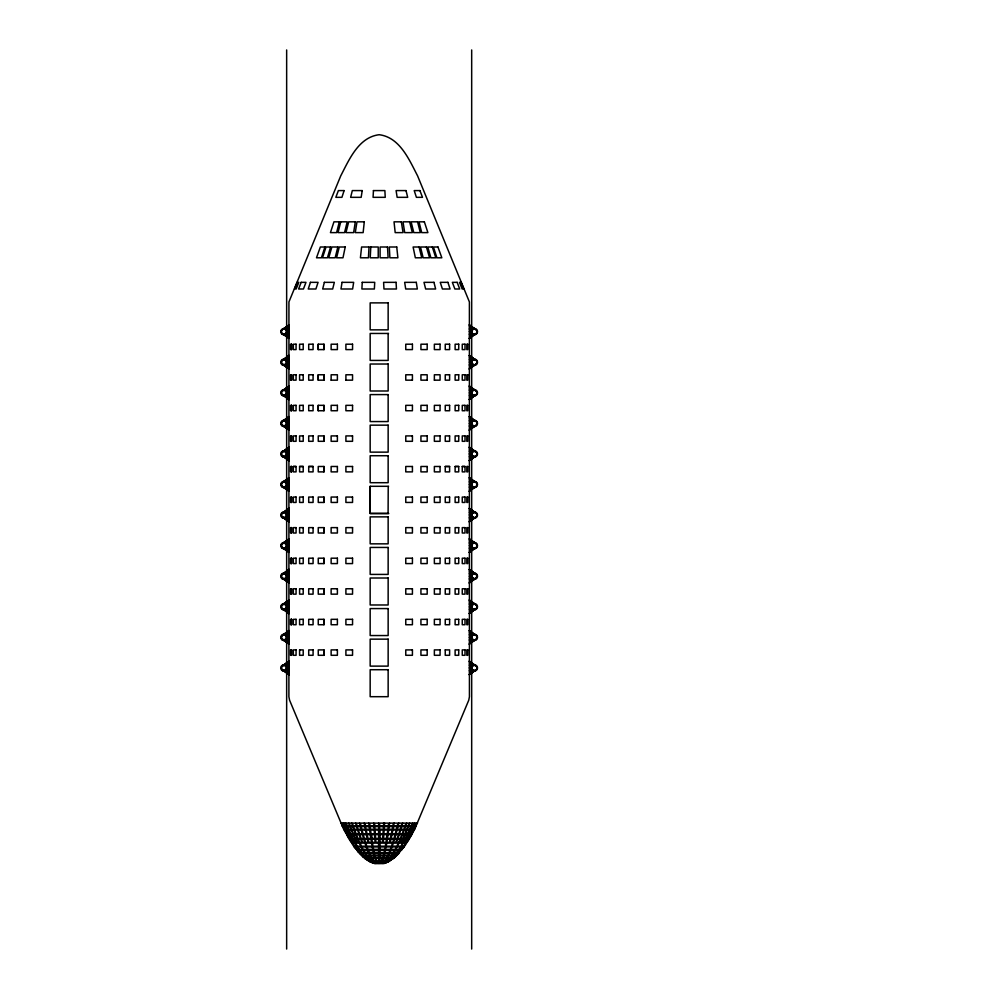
<?xml version="1.0" encoding="UTF-8"?>
<svg xmlns="http://www.w3.org/2000/svg" width="999" height="999" viewBox="0 0 999 999"><rect width="100%" height="100%" fill="white"/><g stroke="black" fill="none" stroke-linecap="round" stroke-linejoin="round"><path stroke-width="1.5" d="M286.825 669.13L286.825 669.442A1.386 1.386 0 0 0 286.85 671.815A1.386 1.386 0 0 0 288.923 670.616A1.386 1.386 0 0 0 286.85 669.417L286.825 666.408A1.386 1.386 0 0 1 286.85 664.023A1.386 1.386 0 0 1 288.923 665.222A1.386 1.386 0 0 1 286.85 666.42L286.913 666.445M286.85 638.848L286.913 638.823A1.386 1.386 0 0 0 286.85 641.246A1.386 1.386 0 0 0 288.923 640.047A1.386 1.386 0 0 0 286.85 638.848L286.913 635.876A1.386 1.386 0 0 0 288.923 634.652A1.386 1.386 0 0 0 286.85 633.453A1.386 1.386 0 0 0 286.85 635.851M286.825 607.991L286.825 608.304A1.386 1.386 0 0 0 286.85 610.676A1.386 1.386 0 0 0 288.923 609.477A1.386 1.386 0 0 0 286.85 608.279L286.825 605.269A1.386 1.386 0 0 1 286.85 602.884A1.386 1.386 0 0 1 288.923 604.083A1.386 1.386 0 0 1 286.85 605.282L286.85 605.282M286.825 577.422L286.825 577.734A1.386 1.386 0 0 0 286.85 580.107A1.386 1.386 0 0 0 288.923 578.908A1.386 1.386 0 0 0 286.85 577.709L286.825 574.7A1.386 1.386 0 0 1 286.85 572.315A1.386 1.386 0 0 1 288.923 573.513A1.386 1.386 0 0 1 286.85 574.712L286.85 574.712M286.85 547.14L286.913 547.115A1.386 1.386 0 0 0 286.85 549.537A1.386 1.386 0 0 0 288.923 548.339A1.386 1.386 0 0 0 286.85 547.14L286.825 544.13A1.386 1.386 0 0 1 286.85 541.745A1.386 1.386 0 0 1 288.923 542.944A1.386 1.386 0 0 1 286.85 544.143L286.85 544.143M286.825 516.283L286.825 516.595A1.386 1.386 0 0 0 286.85 518.968A1.386 1.386 0 0 0 288.923 517.769A1.386 1.386 0 0 0 286.85 516.57L286.825 513.561A1.386 1.386 0 0 1 286.85 511.176A1.386 1.386 0 0 1 288.923 512.375A1.386 1.386 0 0 1 286.85 513.573L286.85 513.573M286.85 486.001L286.85 486.001A1.386 1.386 0 0 0 286.85 488.399A1.386 1.386 0 0 0 288.923 487.2A1.386 1.386 0 0 0 286.85 486.001L286.825 482.992A1.386 1.386 0 0 1 286.85 480.606A1.386 1.386 0 0 1 288.923 481.805A1.386 1.386 0 0 1 286.85 483.004L286.913 483.029M286.825 455.144L286.825 455.457A1.386 1.386 0 0 0 286.85 457.829A1.386 1.386 0 0 0 288.923 456.63A1.386 1.386 0 0 0 286.85 455.432L286.825 452.422A1.386 1.386 0 0 1 286.85 450.037A1.386 1.386 0 0 1 288.923 451.236A1.386 1.386 0 0 1 286.85 452.435L286.913 452.46M286.825 424.575L286.825 424.887A1.386 1.386 0 0 0 286.85 427.26A1.386 1.386 0 0 0 288.923 426.061A1.386 1.386 0 0 0 286.85 424.862L286.825 421.853A1.386 1.386 0 0 1 286.85 419.468A1.386 1.386 0 0 1 288.923 420.666A1.386 1.386 0 0 1 286.85 421.865L286.913 421.89M286.85 394.293L286.913 394.268A1.386 1.386 0 0 0 286.85 396.69A1.386 1.386 0 0 0 288.923 395.492A1.386 1.386 0 0 0 286.85 394.293L286.825 391.283A1.386 1.386 0 0 1 286.85 388.898A1.386 1.386 0 0 1 288.923 390.097A1.386 1.386 0 0 1 286.85 391.296L286.913 391.321M286.825 363.436L286.825 363.748A1.386 1.386 0 0 0 286.85 366.121A1.386 1.386 0 0 0 288.923 364.922A1.386 1.386 0 0 0 286.85 363.723L286.825 360.714A1.386 1.386 0 0 1 286.85 358.329A1.386 1.386 0 0 1 288.923 359.528A1.386 1.386 0 0 1 286.85 360.726L286.913 360.751M286.85 333.154L286.913 333.129A1.386 1.386 0 0 0 286.85 335.552A1.386 1.386 0 0 0 288.923 334.353A1.386 1.386 0 0 0 286.85 333.154L286.825 330.145A1.386 1.386 0 0 1 286.85 327.759A1.386 1.386 0 0 1 288.923 328.958A1.386 1.386 0 0 1 286.85 330.157L286.913 330.182M318.256 410.739L318.256 405.344L323.963 405.344L323.963 410.739L318.256 410.739L318.256 405.344M318.256 374.775L318.256 380.169L323.963 380.169L323.963 374.775L318.256 374.775L318.256 380.169M318.256 349.6L318.256 344.205L323.963 344.205L323.963 349.6L318.256 349.6L318.256 344.205M323.963 655.294L323.963 649.899L318.256 649.899L318.256 655.294L323.963 655.294L323.963 649.899M323.963 624.725L323.963 619.33L318.256 619.33L318.256 624.725L323.963 624.725L323.963 619.33M323.963 594.155L323.963 588.761L318.256 588.761L318.256 594.155L323.963 594.155L323.963 588.761M323.963 563.586L323.963 558.191L318.256 558.191L318.256 563.586L323.963 563.586L323.963 558.191M323.963 533.016L323.963 527.622L318.256 527.622L318.256 533.016L323.963 533.016L323.963 527.622M323.963 502.447L323.963 497.052L318.256 497.052L318.256 502.447L323.963 502.447L323.963 497.052M323.963 471.878L323.963 466.483L318.256 466.483L318.256 471.878L323.963 471.878L323.963 466.483M323.963 441.308L323.963 435.914L318.256 435.914L318.256 441.308L323.963 441.308L323.963 435.914M323.963 410.739L323.963 405.344M323.963 380.169L323.963 374.775M323.963 349.6L323.963 344.205M378.683 861.15L378.683 858.153L375.799 858.153L376.898 861.15L378.683 861.15L378.683 858.153M378.683 857.542L378.683 855.718L375.124 855.718L375.612 857.542L378.683 857.542L378.683 855.718M378.683 855.082L378.683 853.258L374.488 853.258L374.962 855.082L378.683 855.082L378.683 853.258M378.683 846.94L378.683 849.387L373.676 849.387L373.176 846.94L378.683 846.94L378.683 852.559L374.325 852.559L373.826 850.099L378.683 850.099L378.683 852.559L374.325 852.559M378.671 846.178L378.671 843.069L372.515 843.069L373.039 846.178L378.671 846.178L378.671 843.069M378.671 842.319L378.671 839.21L375.711 839.21L375.974 842.319L378.671 842.319L378.671 839.21M378.671 838.411L378.671 834.64L375.387 834.64L375.661 838.411L378.671 838.411L378.671 834.64M378.671 833.853L378.671 830.069L375.062 830.069L375.337 833.853L378.671 833.853L378.671 830.069M379.632 861.15L379.632 858.153L382.53 858.153L381.431 861.15L379.632 861.15L379.632 858.153M379.645 857.542L379.645 855.718L383.191 855.718L382.717 857.542L379.645 857.542L379.645 855.718M379.645 855.082L379.645 853.258L383.841 853.258L383.366 855.082L379.645 855.082L379.645 853.258M379.645 852.559L379.645 850.099L384.503 850.099L384.003 852.559L379.645 852.559L379.645 850.099M379.645 849.387L379.645 846.94L385.152 846.94L384.652 849.387L379.645 849.387L379.645 846.94M379.645 846.178L379.645 843.069L385.814 843.069L385.289 846.178L379.645 846.178L379.645 843.069M379.645 842.319L379.645 839.21L382.605 839.21L382.342 842.319L379.645 842.319L379.645 839.21M379.645 838.411L379.645 834.64L382.942 834.64L382.667 838.411L379.645 838.411L379.645 834.64M379.645 833.853L379.645 830.069L383.254 830.069L382.992 833.853L379.645 833.853L379.645 830.069M288.998 331.656L288.911 331.481M288.898 423.364L288.911 423.551M288.911 454.12L288.998 453.846M288.998 484.415L288.998 484.69M288.998 515.172L288.998 514.985M288.898 606.78L288.911 606.967M288.911 637.537L288.998 637.262M288.998 667.832L288.998 668.106M469.418 331.843L469.355 331.306M469.418 362.412L469.393 361.913M469.393 393.107L469.418 392.619M469.418 515.259L469.355 514.722M469.418 545.829L469.393 545.329M469.393 576.523L469.418 576.036M386.576 838.411L387.113 834.64L383.828 834.64L383.566 838.411L386.576 838.411L386.85 834.64M469.355 423.713L469.418 423.189M469.355 454.283L469.355 453.583M469.355 484.852L469.355 484.153M469.343 607.092L469.418 606.605M469.355 637.699L469.418 637.175M469.355 668.269L469.355 667.569M382.342 861.15L383.441 858.153L386.138 858.153L384.016 861.15L382.342 861.15L383.441 858.153M381.431 861.15L382.53 858.153M389.835 852.559L390.809 850.099L394.692 850.099L393.319 852.559L389.835 852.559L393.319 852.559M414.023 829.257L415.384 826.598M415.646 825.786L416.995 823.126M414.485 829.669L468.743 700.224L469.43 696.765L469.393 301.923L417.594 175.874C409.153 159.628 399.737 137.25 379.158 134.715C358.591 137.25 349.163 159.628 340.734 175.874L288.936 301.923L288.898 696.765L289.585 700.224L343.831 829.669M410.464 834.64L408.479 838.411L407.305 838.411L409.203 834.64L411.7 834.64L409.64 838.411L408.728 838.411L410.726 834.64L408.728 838.411M409.128 838.411L411.7 834.64M411.576 833.853L413.736 830.069M394.006 852.559L395.379 850.099L398.364 850.099L396.678 852.559L394.006 852.559L396.678 852.559M403.658 846.178L405.594 843.069M406.069 842.319L408.017 839.21M403.908 846.178L405.856 843.069M406.318 842.319L408.266 839.21M406.68 842.319L408.778 839.21M400.711 850.099L398.838 852.559L397.165 852.559L398.838 850.099L401.61 850.099M401.261 849.387L403.134 846.94L401.011 846.94L399.325 849.387L402.172 849.387M401.511 849.387L404.108 846.94L399.088 852.559L400.974 850.099M394.031 857.542L395.816 855.718M396.441 855.082L398.239 853.258M396.066 855.718L394.68 857.542L396.541 855.718L394.443 855.718L392.844 857.542L394.68 857.542M396.69 855.082L398.489 853.258M375.674 862.412L374.737 861.625L378.696 861.625L378.696 863.373L375.886 862.587L382.654 862.412L383.591 861.625L379.632 861.625L379.632 863.373L382.442 862.587L381.081 862.587M382.654 862.412L383.591 861.625M471.478 330.157L471.478 333.154M471.478 360.726L471.478 363.723M471.478 391.296L471.478 394.293M471.478 421.865L471.478 424.862M471.478 513.573L471.478 516.57M471.478 544.143L471.478 547.14M471.478 574.712L471.478 577.709M471.478 605.282L471.478 608.279M471.478 635.851L471.478 638.848M389.198 861.15L393.319 858.153M389.448 861.15L393.556 858.153M289.023 324.912L282.667 329.433A2.56 2.56 0 0 0 282.667 333.878L289.061 338.399L289.061 324.912L282.667 329.433A2.56 2.56 0 0 1 286.513 331.656A2.56 2.56 0 0 1 282.667 333.878L289.061 338.399M289.023 355.482L282.667 360.002L289.061 355.482L289.061 368.968L282.667 364.448L289.023 368.968M289.023 386.051L282.667 390.572L289.061 386.051L289.061 399.538L282.667 395.017L289.023 399.538M289.023 416.62L282.667 421.141L289.061 416.62L289.061 430.107L282.667 425.586L289.023 430.107M289.023 447.19L282.667 451.71L289.061 447.19L289.061 460.676L282.667 456.156L289.023 460.676M289.023 477.759L282.667 482.28L289.061 477.759L289.061 491.246L282.667 486.725L289.023 491.246M289.023 508.329L282.667 512.849L289.061 508.329L289.061 521.815L282.667 517.295L289.061 521.815M289.023 538.898L282.667 543.419L289.061 538.898L289.061 552.385L282.667 547.864L289.061 552.385M289.023 569.467L282.667 573.988L289.061 569.467L289.061 582.954L282.667 578.433L289.061 582.954M289.023 600.037L282.667 604.557L289.061 600.037L289.061 613.523L282.667 609.003L289.061 613.523M289.023 630.606L282.667 635.127L289.061 630.606L289.061 644.093L282.667 639.572L289.023 644.093M289.023 661.176L282.667 665.696L289.061 661.176L289.061 674.662L282.667 670.142L289.061 674.662M386.95 862.412L388.823 861.625L386.138 862.412L388.561 861.625M471.403 452.46L471.478 455.432M471.403 483.029L471.403 485.976M471.403 666.445L471.403 669.392M369.493 861.625L372.19 862.412L369.767 861.625M371.029 861.625L374.862 862.412L371.029 861.625L372.277 861.625M471.228 331.119L471.141 332.192M388.511 333.454L370.167 333.454L370.167 360.427L388.149 360.427L388.149 333.454M471.141 361.688L471.141 362.762M331.131 380.169L337.387 380.169L337.387 374.775L331.131 374.775L331.131 380.169M345.904 380.169L352.547 380.169L352.547 374.775L345.904 374.775L345.904 380.169M412.425 380.169L405.769 380.169L405.769 374.775L412.425 374.775L412.425 380.169M427.185 380.169L420.929 380.169L420.929 374.775L427.185 374.775L427.185 380.169M434.365 380.169L440.072 380.169L440.072 374.775L434.365 374.775L434.365 380.169M471.228 392.257L471.141 393.331M471.228 422.827L471.141 423.901M471.141 453.396L471.228 454.47M293.319 466.483L296.066 466.483L296.066 471.878L293.319 471.878L293.319 466.483L296.066 466.483M299.588 466.483L303.209 466.483L303.209 471.878L299.588 471.878L299.588 466.483L303.209 466.483M308.703 466.483L313.087 466.483L313.087 471.878L308.703 471.878L308.703 466.483L313.087 466.483M445.242 466.483L449.612 466.483L449.612 471.878L445.242 471.878L445.242 466.483L449.612 466.483M455.119 466.483L458.728 466.483L458.728 471.878L455.119 471.878L455.119 466.483L458.728 466.483M462.262 466.483L465.01 466.483L465.01 471.878L462.262 471.878L462.262 466.483L465.01 466.483M471.141 483.966L471.228 485.039M388.574 486.301L370.167 486.301L370.167 513.274L388.574 513.274M370.229 513.686L388.636 513.686M471.141 514.535L471.228 515.609M471.228 545.104L471.141 546.178M471.141 575.674L471.228 576.748M471.141 606.243L471.228 607.317M471.228 636.813L471.141 637.886M296.066 649.899L293.319 649.899L293.319 655.294L296.066 655.294L296.066 649.899M299.588 649.899L303.209 649.899L303.209 655.294L299.588 655.294L299.588 649.899M313.087 649.899L308.703 649.899L308.703 655.294L313.087 655.294L313.087 649.899M445.242 649.899L449.612 649.899L449.612 655.294L445.242 655.294L445.242 649.899M458.728 649.899L455.119 649.899L455.119 655.294L458.728 655.294L458.728 649.899M465.01 649.899L462.262 649.899L462.262 655.294L465.01 655.294L465.01 649.899M471.228 667.382L471.228 668.456M340.796 823.126L341.97 823.126L343.194 825.786L342.058 825.786M417.532 823.126L416.346 823.126L415.134 825.786L416.271 825.786M342.445 826.598L343.569 826.598L344.78 829.257L343.706 829.257M415.884 826.598L414.76 826.598L413.549 829.257L414.622 829.257M350.736 834.64L349.463 834.64L351.361 838.411L352.522 838.411L350.736 834.64L349.463 834.64L351.361 838.411M347.165 834.64L349.6 838.411L348.688 838.411L346.616 834.64L349.126 834.64L351.011 838.411L349.85 838.411L347.852 834.64M371.74 838.411L374.762 838.411L374.5 834.64L371.216 834.64L371.74 838.411L371.478 834.64M357.068 849.387L355.194 846.94L357.317 846.94L359.003 849.387L356.156 849.387L354.22 846.94L356.818 849.387M355.194 846.94L357.317 846.94M403.384 846.94L404.108 846.94M354.22 846.94L354.945 846.94M357.605 850.099L359.478 852.559L361.163 852.559L359.478 850.099L356.718 850.099L358.653 852.559L357.355 850.099M361.65 852.559L364.323 852.559L362.949 850.099L359.965 850.099L361.65 852.559L364.323 852.559M365.01 852.559L368.494 852.559L367.52 850.099L363.636 850.099L365.01 852.559L368.494 852.559M369.33 852.559L373.389 852.559L372.889 850.099L368.356 850.099L369.33 852.559L373.389 852.559M397.165 852.559L398.838 852.559M359.478 852.559L361.163 852.559M362.512 855.718L365.484 857.542L363.873 855.718L361.788 855.718L363.648 857.542L362.262 855.718M369.131 861.15L365.01 858.153L366.121 858.153L369.817 861.15L364.385 858.153L368.881 861.15M369.043 858.153L371.366 858.153L373.489 861.15L372.065 861.15L369.043 858.153L372.065 861.15M374.563 863.636L384.091 863.573M377.235 862.587L378.696 862.587M360.09 853.258L361.888 855.082M359.84 853.258L361.638 855.082M349.55 839.21L351.648 842.319M350.312 839.21L352.247 842.319M352.722 843.069L354.67 846.178M350.062 839.21L351.998 842.319M352.472 843.069L354.42 846.178M344.593 830.069L346.74 833.853M347.053 834.64L349.2 838.411M347.602 834.64L349.6 838.411M341.321 823.126L342.682 825.786M342.944 826.598L344.305 829.257M388.224 486.413L388.099 513.274M471.678 49.95L471.678 949.05M370.229 486.301L370.229 513.274M291.483 344.205L291.483 349.6M291.483 374.775L291.483 380.169M291.483 405.344L291.483 410.739M291.483 435.914L291.483 441.308M291.483 466.483L291.483 471.878M291.483 497.052L291.483 502.447M291.483 527.622L291.483 533.016M291.483 558.191L291.483 563.586M291.483 588.761L291.483 594.155M291.483 619.33L291.483 624.725M291.483 649.899L291.483 655.294M286.651 49.95L286.651 949.05M378.671 826.598L378.671 829.257L375.012 829.257L374.85 826.598L378.671 826.598M378.671 823.126L378.671 825.786L374.8 825.786L374.637 823.126L378.671 823.126M362.237 282.342L361.888 288.998L374.363 288.998L374.725 282.342L362.237 282.342M369.018 247.003L368.431 257.792L360.427 257.792L361.588 247.003L369.018 247.003M373.439 190.584L373.077 197.327L385.239 197.327L384.877 190.584L373.439 190.584M370.804 247.003L370.217 257.792L378.221 257.792L378.221 247.003L370.804 247.003M383.479 826.598L383.316 829.257L379.645 829.257L379.645 826.598L383.479 826.598M383.691 823.126L383.529 825.786L379.645 825.786L379.645 823.126L383.691 823.126M384.365 826.598L384.203 829.257L387.874 829.257L388.199 826.598L384.365 826.598M384.578 823.126L384.415 825.786L388.299 825.786L388.623 823.126L384.578 823.126M384.153 830.069L383.878 833.853L387.225 833.853L387.762 830.069L384.153 830.069M383.504 839.21L383.241 842.319L385.939 842.319L386.463 839.21L383.504 839.21M364.285 221.828L363.137 232.617L355.282 232.617L356.98 221.828L364.285 221.828M389.135 826.598L388.811 829.257L392.22 829.257L392.707 826.598L389.135 826.598M389.56 823.126L389.235 825.786L392.857 825.786L393.331 823.126L389.56 823.126M286.676 328.733C287.774 332.155 289.348 326.298 286.676 328.733M286.676 334.128C287.774 337.55 289.348 331.693 286.676 334.128M286.676 359.303C287.774 362.724 289.348 356.868 286.676 359.303M286.676 364.697C287.774 368.119 289.348 362.262 286.676 364.697M286.676 389.872C287.774 393.294 289.348 387.437 286.676 389.872M286.676 395.267C287.774 398.688 289.348 392.832 286.676 395.267M286.676 420.442C287.774 423.863 289.348 418.007 286.676 420.442M286.676 425.836C287.774 429.258 289.348 423.401 286.676 425.836M286.676 451.011C287.774 454.433 289.348 448.576 286.676 451.011M286.676 456.406C287.774 459.827 289.348 453.971 286.676 456.406M286.676 481.58C287.774 485.002 289.348 479.145 286.676 481.58M286.676 486.975C287.774 490.397 289.348 484.54 286.676 486.975M286.676 512.15C287.774 515.571 289.348 509.715 286.676 512.15M286.676 517.544C287.774 520.966 289.348 515.109 286.676 517.544M286.676 542.719C287.774 546.141 289.348 540.284 286.676 542.719M286.676 548.114C287.774 551.535 289.348 545.679 286.676 548.114M286.676 573.289C287.774 576.71 289.348 570.854 286.676 573.289M286.676 578.683C287.774 582.105 289.348 576.248 286.676 578.683M286.676 603.858C287.774 607.28 289.348 601.423 286.676 603.858M286.676 609.253C287.774 612.674 289.348 606.818 286.676 609.253M286.676 634.427C287.774 637.849 289.348 631.992 286.676 634.427M286.676 639.822C287.774 643.244 289.348 637.387 286.676 639.822M286.676 664.997C287.774 668.418 289.348 662.562 286.676 664.997M286.676 670.391C287.774 673.813 289.348 667.956 286.676 670.391M469.917 328.733C471.016 332.155 472.577 326.298 469.917 328.733M469.917 334.128C471.016 337.55 472.577 331.693 469.917 334.128M469.917 359.303C471.016 362.724 472.577 356.868 469.917 359.303M469.917 364.697C471.016 368.119 472.577 362.262 469.917 364.697M469.917 389.872C471.016 393.294 472.577 387.437 469.917 389.872M469.917 395.267C471.016 398.688 472.577 392.832 469.917 395.267M469.917 420.442C471.016 423.863 472.577 418.007 469.917 420.442M469.917 425.836C471.016 429.258 472.577 423.401 469.917 425.836M469.917 451.011C471.016 454.433 472.577 448.576 469.917 451.011M469.917 456.406C471.016 459.827 472.577 453.971 469.917 456.406M469.917 481.58C471.016 485.002 472.577 479.145 469.917 481.58M469.917 486.975C471.016 490.397 472.577 484.54 469.917 486.975M469.917 512.15C471.016 515.571 472.577 509.715 469.917 512.15M469.917 517.544C471.016 520.966 472.577 515.109 469.917 517.544M469.917 542.719C471.016 546.141 472.577 540.284 469.917 542.719M469.917 548.114C471.016 551.535 472.577 545.679 469.917 548.114M469.917 573.289C471.016 576.71 472.577 570.854 469.917 573.289M469.917 578.683C471.016 582.105 472.577 576.248 469.917 578.683M469.917 603.858C471.016 607.28 472.577 601.423 469.917 603.858M469.917 609.253C471.016 612.674 472.577 606.818 469.917 609.253M469.917 634.427C471.016 637.849 472.577 631.992 469.917 634.427M469.917 639.822C471.016 643.244 472.577 637.387 469.917 639.822M469.917 664.997C471.016 668.418 472.577 662.562 469.917 664.997M469.917 670.391C471.016 673.813 472.577 667.956 469.917 670.391M388.062 834.64L387.525 838.411L390.334 838.411L391.121 834.64L388.062 834.64M388.698 830.069L388.174 833.853L391.283 833.853L392.07 830.069L388.698 830.069M342.033 282.342L340.984 288.998L352.622 288.998L353.658 282.342L342.033 282.342M355.319 221.828L353.621 232.617L345.979 232.617L348.676 221.828L355.319 221.828M362.225 190.584L361.163 197.327L350.637 197.327L352.322 190.584L362.225 190.584M386.75 843.069L386.226 846.178L391.483 846.178L392.495 843.069L386.75 843.069M387.4 839.21L386.875 842.319L389.385 842.319L390.159 839.21L387.4 839.21M393.531 826.598L393.057 829.257L396.466 829.257L397.103 826.598L393.531 826.598M394.155 823.126L393.681 825.786L397.29 825.786L397.927 823.126L394.155 823.126M385.439 850.099L384.94 852.559L388.998 852.559L389.96 850.099L385.439 850.099M386.089 846.94L385.589 849.387L390.247 849.387L391.221 846.94L386.089 846.94M345.217 247.003L342.982 257.792L336.576 257.792L339.273 247.003L345.217 247.003M391.945 834.64L391.158 838.411L393.981 838.411L395.017 834.64L391.945 834.64M392.894 830.069L392.108 833.853L395.229 833.853L396.266 830.069L392.894 830.069M397.952 826.598L397.315 829.257L400.249 829.257L401.011 826.598L397.952 826.598M398.776 823.126L398.139 825.786L401.236 825.786L401.998 823.126L398.776 823.126M390.984 839.21L390.222 842.319L392.732 842.319L393.743 839.21L390.984 839.21M339.31 221.828L336.613 232.617L330.444 232.617L333.953 221.828L339.31 221.828M324.35 282.342L322.689 288.998L332.679 288.998L334.34 282.342L324.35 282.342M340.734 221.828L338.037 232.617L344.53 232.617L347.227 221.828L340.734 221.828M337.849 247.003L335.152 257.792L328.733 257.792L331.893 247.003L337.849 247.003M384.128 855.718L383.641 857.542L386.501 857.542L387.437 855.718L384.128 855.718M384.765 853.258L384.29 855.082L387.749 855.082L388.686 853.258L384.765 853.258M395.854 834.64L394.817 838.411L397.24 838.411L398.489 834.64L395.854 834.64M397.103 830.069L396.079 833.853L398.751 833.853L400 830.069L397.103 830.069M401.723 826.598L400.961 829.257L403.896 829.257L404.782 826.598L401.723 826.598M402.722 823.126L401.96 825.786L405.057 825.786L405.944 823.126L402.722 823.126M330.582 247.003L327.422 257.792L322.502 257.792L326.011 247.003L330.569 247.003M393.331 843.069L392.332 846.178L396.84 846.178L398.264 843.069L393.331 843.069M394.58 839.21L393.581 842.319L395.741 842.319L396.953 839.21L394.58 839.21M310.414 282.342L308.241 288.998L315.909 288.998L318.069 282.342L310.414 282.342M324.925 247.003L321.403 257.792L316.496 257.792L320.354 247.003L324.925 247.003M344.106 190.584L341.92 197.327L335.839 197.327L338.386 190.584L344.106 190.584M399.2 834.64L397.952 838.411L400.362 838.411L401.823 834.64L399.2 834.64M400.711 830.069L399.463 833.853L402.135 833.853L403.596 830.069L400.711 830.069M405.469 826.598L404.583 829.257L406.83 829.257L407.829 826.598L405.469 826.598M406.643 823.126L405.744 825.786L408.129 825.786L409.115 823.126L406.643 823.126M408.366 826.598L407.38 829.257L409.627 829.257L410.726 826.598L408.366 826.598M409.665 823.126L408.678 825.786L411.051 825.786L412.15 823.126L409.665 823.126M301.149 282.342L298.626 288.998L303.446 288.998L305.969 282.342L301.149 282.342M402.522 834.64L401.061 838.411L402.909 838.411L404.533 834.64L402.522 834.64M404.283 830.069L402.822 833.853L404.882 833.853L406.506 830.069L404.283 830.069M397.664 839.21L396.453 842.319L398.613 842.319L400.037 839.21L397.664 839.21M392.058 846.94L391.084 849.387L395.092 849.387L396.453 846.94L392.058 846.94M297.215 282.342L294.505 288.998L296.141 288.998L298.851 282.342L297.215 282.342M411.213 826.598L410.114 829.257L411.526 829.257L412.687 826.598L411.213 826.598M412.637 823.126L411.538 825.786L413.037 825.786L414.198 823.126L412.637 823.126M405.082 834.64L403.459 838.411L405.307 838.411L407.105 834.64L405.082 834.64M407.055 830.069L405.419 833.853L407.48 833.853L409.265 830.069L407.055 830.069M413.024 826.598L411.875 829.257L413.286 829.257L414.51 826.598L413.024 826.598M414.535 823.126L413.386 825.786L414.885 825.786L416.096 823.126L414.535 823.126M398.951 843.069L397.527 846.178L400.999 846.178L402.734 843.069L398.951 843.069M400.724 839.21L399.3 842.319L400.949 842.319L402.535 839.21L400.724 839.21M407.592 834.64L405.794 838.411L406.968 838.411L408.853 834.64L407.592 834.64M409.752 830.069L407.967 833.853L409.253 833.853L411.151 830.069L409.752 830.069M411.488 830.069L409.602 833.853L410.889 833.853L412.887 830.069L411.488 830.069M388.261 855.718L387.337 857.542L389.797 857.542L391.108 855.718L388.261 855.718M389.51 853.258L388.586 855.082L391.558 855.082L392.869 853.258L389.51 853.258M403.084 839.21L401.498 842.319L403.159 842.319L404.895 839.21L403.084 839.21M413.136 830.069L411.138 833.853L412.137 833.853L414.21 830.069L413.136 830.069M397.14 846.94L395.766 849.387L398.838 849.387L400.524 846.94L397.14 846.94M403.221 843.069L401.486 846.178L404.657 846.178L406.668 843.069L403.221 843.069M405.382 839.21L403.646 842.319L404.682 842.319L406.531 839.21L405.382 839.21M406.868 839.21L405.032 842.319L407.155 842.319L409.165 839.21L406.868 839.21M386.963 858.153L384.84 861.15L386.263 861.15L389.273 858.153L386.963 858.153M391.783 855.718L390.472 857.542L392.357 857.542L393.968 855.718L391.783 855.718M393.556 853.258L392.245 855.082L394.53 855.082L396.128 853.258L393.556 853.258M396.615 853.258L395.005 855.082L397.177 855.082L399.038 853.258L396.615 853.258M389.947 858.153L386.938 861.15L391.72 858.153L389.947 858.153M383.254 862.587L382.317 863.373L385.314 862.587L383.254 862.587M384.403 861.625L383.466 862.412L387.3 861.625L384.403 861.625M392.195 858.153L388.511 861.15L393.943 858.153L392.195 858.153M288.748 325.437L284.253 328.646L288.748 327.197L288.748 325.437M288.748 356.006L284.253 359.215L288.748 357.767L288.748 356.006M288.748 386.576L284.253 389.785L288.748 388.336L288.748 386.576M288.748 417.145L284.253 420.354L288.748 418.906L288.748 417.145M288.748 447.714L284.253 450.924L288.748 449.475L288.748 447.714M473.613 334.89L469.667 337.699L469.667 336.176L473.613 334.89M475.661 333.878L469.268 338.399L475.661 333.878M288.748 478.284L284.253 481.493L288.748 480.044L288.748 478.284M473.613 365.459L469.667 368.269L469.667 366.745L473.613 365.459M475.661 364.448L469.268 368.968L475.661 364.448M288.748 508.853L284.253 512.062L288.748 510.614L288.748 508.853M473.613 396.029L469.667 398.838L469.667 397.315L473.613 396.029M475.661 395.017L469.268 399.538L475.661 395.017M288.748 539.423L284.253 542.632L288.748 541.183L288.748 539.423M473.613 426.598L469.667 429.408L469.667 427.884L473.613 426.598M475.661 425.586L469.268 430.107L475.661 425.586M288.748 569.992L284.253 573.201L288.748 571.753L288.748 569.992M473.613 457.167L469.667 459.977L469.667 458.454L473.613 457.167M475.661 456.156L469.268 460.676L475.661 456.156M288.748 600.561L284.253 603.771L288.748 602.322L288.748 600.561M473.613 487.737L469.667 490.546L469.667 489.023L473.613 487.737M475.661 486.725L469.268 491.246L475.661 486.725M288.748 631.131L284.253 634.34L288.748 632.891L288.748 631.131M473.613 518.306L469.667 521.116L469.667 519.592L473.613 518.306M475.661 517.295L469.268 521.815L475.661 517.295M288.748 661.7L284.253 664.909L288.748 663.461L288.748 661.7M473.613 548.876L469.667 551.685L469.667 550.162L473.613 548.876M475.661 547.864L469.268 552.385L475.661 547.864M473.613 579.445L469.667 582.255L469.667 580.731L473.613 579.445M475.661 578.433L469.268 582.954L475.661 578.433M473.613 610.014L469.667 612.824L469.667 611.301L473.613 610.014M475.661 609.003L469.268 613.523L475.661 609.003M473.613 640.584L469.667 643.393L469.667 641.87L473.613 640.584M475.661 639.572L469.268 644.093L475.661 639.572M473.613 671.153L469.667 673.963L469.667 672.439L473.613 671.153M475.661 670.142L469.268 674.662L475.661 670.142M385.776 862.587L384.153 863.373L386.538 862.587L385.776 862.587M371.978 862.587L374.175 863.373L371.978 862.587M373.901 862.587L373.014 862.587L376.011 863.373L373.901 862.587M406.006 190.584L396.091 190.584L397.152 197.327L407.692 197.327L406.006 190.584M419.93 190.584L414.21 190.584L416.408 197.327L422.49 197.327L419.93 190.584M401.348 221.828L394.031 221.828L395.192 232.617L403.047 232.617L401.348 221.828M409.64 221.828L403.009 221.828L404.707 232.617L412.337 232.617L409.64 221.828M417.594 221.828L411.101 221.828L413.798 232.617L420.292 232.617L417.594 221.828M424.363 221.828L419.018 221.828L421.715 232.617L427.884 232.617L424.363 221.828M387.525 247.003L380.107 247.003L380.095 257.792L388.099 257.792L387.525 247.003M396.74 247.003L389.31 247.003L389.885 257.792L397.889 257.792L396.74 247.003M419.056 247.003L413.111 247.003L415.347 257.792L421.753 257.792L419.056 247.003M426.423 247.003L420.479 247.003L423.176 257.792L429.582 257.792L426.423 247.003M432.305 247.003L427.747 247.003L430.906 257.792L435.826 257.792L432.305 247.003M437.962 247.003L433.404 247.003L436.925 257.792L441.833 257.792L437.962 247.003M396.079 282.342L383.604 282.342L383.966 288.998L396.441 288.998L396.079 282.342M416.296 282.342L404.657 282.342L405.706 288.998L417.332 288.998L416.296 282.342M433.966 282.342L423.988 282.342L425.649 288.998L435.626 288.998L433.966 282.342M447.914 282.342L440.247 282.342L442.42 288.998L450.074 288.998L447.914 282.342M457.167 282.342L452.347 282.342L454.882 288.998L459.69 288.998L457.167 282.342M461.113 282.342L459.465 282.342L462.175 288.998L463.823 288.998L461.113 282.342M388.149 302.884L370.167 302.884L370.167 329.857L388.149 329.857L388.149 302.884M469.305 324.912L475.661 329.433L469.305 324.912M287.188 331.119L287.1 332.192L287.188 331.119M291.508 344.205L290.547 344.205L290.547 349.6L291.508 349.6L291.508 344.205M296.066 344.205L293.319 344.205L293.319 349.6L296.066 349.6L296.066 344.205M303.209 344.205L299.588 344.205L299.588 349.6L303.209 349.6L303.209 344.205M313.087 344.205L308.703 344.205L308.703 349.6L313.087 349.6L313.087 344.205M337.387 344.205L331.131 344.205L331.131 349.6L337.387 349.6L337.387 344.205M352.547 344.205L345.904 344.205L345.904 349.6L352.547 349.6L352.547 344.205M412.425 344.205L405.769 344.205L405.769 349.6L412.425 349.6L412.425 344.205M427.185 344.205L420.929 344.205L420.929 349.6L427.185 349.6L427.185 344.205M440.072 344.205L434.365 344.205L434.365 349.6L440.072 349.6L440.072 344.205M449.612 344.205L445.242 344.205L445.242 349.6L449.612 349.6L449.612 344.205M458.728 344.205L455.119 344.205L455.119 349.6L458.728 349.6L458.728 344.205M465.01 344.205L462.262 344.205L462.262 349.6L465.01 349.6L465.01 344.205M467.782 344.205L466.82 344.205L466.82 349.6L467.782 349.6L467.782 344.205M469.305 355.482L475.661 360.002L469.305 355.482M287.188 361.688L287.1 362.762L287.188 361.688M388.149 364.023L370.167 364.023L370.167 390.996L388.149 390.996L388.149 364.023M291.508 374.775L290.547 374.775L290.547 380.169L291.508 380.169L291.508 374.775M296.066 374.775L293.319 374.775L293.319 380.169L296.066 380.169L296.066 374.775M303.209 374.775L299.588 374.775L299.588 380.169L303.209 380.169L303.209 374.775M313.087 374.775L308.703 374.775L308.703 380.169L313.087 380.169L313.087 374.775M449.612 374.775L445.242 374.775L445.242 380.169L449.612 380.169L449.612 374.775M458.728 374.775L455.119 374.775L455.119 380.169L458.728 380.169L458.728 374.775M465.01 374.775L462.262 374.775L462.262 380.169L465.01 380.169L465.01 374.775M467.782 374.775L466.82 374.775L466.82 380.169L467.782 380.169L467.782 374.775M469.305 386.051L475.661 390.572L469.305 386.051M287.188 392.257L287.1 393.331L287.188 392.257M388.149 394.593L370.167 394.593L370.167 421.566L388.149 421.566L388.149 394.593M291.508 405.344L290.547 405.344L290.547 410.739L291.508 410.739L291.508 405.344M296.066 405.344L293.319 405.344L293.319 410.739L296.066 410.739L296.066 405.344M303.209 405.344L299.588 405.344L299.588 410.739L303.209 410.739L303.209 405.344M313.087 405.344L308.703 405.344L308.703 410.739L313.087 410.739L313.087 405.344M337.387 405.344L331.131 405.344L331.131 410.739L337.387 410.739L337.387 405.344M352.547 405.344L345.904 405.344L345.904 410.739L352.547 410.739L352.547 405.344M412.425 405.344L405.769 405.344L405.769 410.739L412.425 410.739L412.425 405.344M427.185 405.344L420.929 405.344L420.929 410.739L427.185 410.739L427.185 405.344M440.072 405.344L434.365 405.344L434.365 410.739L440.072 410.739L440.072 405.344M449.612 405.344L445.242 405.344L445.242 410.739L449.612 410.739L449.612 405.344M458.728 405.344L455.119 405.344L455.119 410.739L458.728 410.739L458.728 405.344M465.01 405.344L462.262 405.344L462.262 410.739L465.01 410.739L465.01 405.344M467.782 405.344L466.82 405.344L466.82 410.739L467.782 410.739L467.782 405.344M469.305 416.62L475.661 421.141L469.305 416.62M287.188 422.827L287.1 423.901L287.188 422.827M388.149 425.162L370.167 425.162L370.167 452.135L388.149 452.135L388.149 425.162M291.508 435.914L290.547 435.914L290.547 441.308L291.508 441.308L291.508 435.914M296.066 435.914L293.319 435.914L293.319 441.308L296.066 441.308L296.066 435.914M303.209 435.914L299.588 435.914L299.588 441.308L303.209 441.308L303.209 435.914M313.087 435.914L308.703 435.914L308.703 441.308L313.087 441.308L313.087 435.914M337.387 435.914L331.131 435.914L331.131 441.308L337.387 441.308L337.387 435.914M352.547 435.914L345.904 435.914L345.904 441.308L352.547 441.308L352.547 435.914M412.425 435.914L405.769 435.914L405.769 441.308L412.425 441.308L412.425 435.914M427.185 435.914L420.929 435.914L420.929 441.308L427.185 441.308L427.185 435.914M440.072 435.914L434.365 435.914L434.365 441.308L440.072 441.308L440.072 435.914M449.612 435.914L445.242 435.914L445.242 441.308L449.612 441.308L449.612 435.914M458.728 435.914L455.119 435.914L455.119 441.308L458.728 441.308L458.728 435.914M465.01 435.914L462.262 435.914L462.262 441.308L465.01 441.308L465.01 435.914M467.782 435.914L466.82 435.914L466.82 441.308L467.782 441.308L467.782 435.914M469.305 447.19L475.661 451.71L469.305 447.19M287.188 453.396L287.1 454.47L287.188 453.396M388.149 455.731L370.167 455.731L370.167 482.704L388.149 482.704L388.149 455.731M337.387 466.483L331.131 466.483L331.131 471.878L337.387 471.878L337.387 466.483M352.547 466.483L345.904 466.483L345.904 471.878L352.547 471.878L352.547 466.483M412.425 466.483L405.769 466.483L405.769 471.878L412.425 471.878L412.425 466.483M427.185 466.483L420.929 466.483L420.929 471.878L427.185 471.878L427.185 466.483M440.072 466.483L434.365 466.483L434.365 471.878L440.072 471.878L440.072 466.483M291.508 466.483L290.547 466.483L290.547 471.878L291.508 471.878L291.508 466.483M467.782 466.483L466.82 466.483L466.82 471.878L467.782 471.878L467.782 466.483M469.305 477.759L475.661 482.28L469.305 477.759M287.188 483.966L287.1 485.039L287.188 483.966M291.508 497.052L290.547 497.052L290.547 502.447L291.508 502.447L291.508 497.052M296.066 497.052L293.319 497.052L293.319 502.447L296.066 502.447L296.066 497.052M303.209 497.052L299.588 497.052L299.588 502.447L303.209 502.447L303.209 497.052M313.087 497.052L308.703 497.052L308.703 502.447L313.087 502.447L313.087 497.052M337.387 497.052L331.131 497.052L331.131 502.447L337.387 502.447L337.387 497.052M352.547 497.052L345.904 497.052L345.904 502.447L352.547 502.447L352.547 497.052M412.425 497.052L405.769 497.052L405.769 502.447L412.425 502.447L412.425 497.052M427.185 497.052L420.929 497.052L420.929 502.447L427.185 502.447L427.185 497.052M440.072 497.052L434.365 497.052L434.365 502.447L440.072 502.447L440.072 497.052M449.612 497.052L445.242 497.052L445.242 502.447L449.612 502.447L449.612 497.052M458.728 497.052L455.119 497.052L455.119 502.447L458.728 502.447L458.728 497.052M465.01 497.052L462.262 497.052L462.262 502.447L465.01 502.447L465.01 497.052M467.782 497.052L466.82 497.052L466.82 502.447L467.782 502.447L467.782 497.052M469.305 508.329L475.661 512.849L469.305 508.329M287.188 514.535L287.1 515.609L287.188 514.535M388.149 516.87L370.167 516.87L370.167 543.843L388.149 543.843L388.149 516.87M291.508 527.622L290.547 527.622L290.547 533.016L291.508 533.016L291.508 527.622M296.066 527.622L293.319 527.622L293.319 533.016L296.066 533.016L296.066 527.622M303.209 527.622L299.588 527.622L299.588 533.016L303.209 533.016L303.209 527.622M313.087 527.622L308.703 527.622L308.703 533.016L313.087 533.016L313.087 527.622M337.387 527.622L331.131 527.622L331.131 533.016L337.387 533.016L337.387 527.622M352.547 527.622L345.904 527.622L345.904 533.016L352.547 533.016L352.547 527.622M412.425 527.622L405.769 527.622L405.769 533.016L412.425 533.016L412.425 527.622M427.185 527.622L420.929 527.622L420.929 533.016L427.185 533.016L427.185 527.622M440.072 527.622L434.365 527.622L434.365 533.016L440.072 533.016L440.072 527.622M449.612 527.622L445.242 527.622L445.242 533.016L449.612 533.016L449.612 527.622M458.728 527.622L455.119 527.622L455.119 533.016L458.728 533.016L458.728 527.622M465.01 527.622L462.262 527.622L462.262 533.016L465.01 533.016L465.01 527.622M467.782 527.622L466.82 527.622L466.82 533.016L467.782 533.016L467.782 527.622M469.305 538.898L475.661 543.419L469.305 538.898M287.188 545.104L287.1 546.178L287.188 545.104M388.149 547.44L370.167 547.44L370.167 574.413L388.149 574.413L388.149 547.44M291.508 558.191L290.547 558.191L290.547 563.586L291.508 563.586L291.508 558.191M296.066 558.191L293.319 558.191L293.319 563.586L296.066 563.586L296.066 558.191M303.209 558.191L299.588 558.191L299.588 563.586L303.209 563.586L303.209 558.191M313.087 558.191L308.703 558.191L308.703 563.586L313.087 563.586L313.087 558.191M337.387 558.191L331.131 558.191L331.131 563.586L337.387 563.586L337.387 558.191M352.547 558.191L345.904 558.191L345.904 563.586L352.547 563.586L352.547 558.191M412.425 558.191L405.769 558.191L405.769 563.586L412.425 563.586L412.425 558.191M427.185 558.191L420.929 558.191L420.929 563.586L427.185 563.586L427.185 558.191M440.072 558.191L434.365 558.191L434.365 563.586L440.072 563.586L440.072 558.191M449.612 558.191L445.242 558.191L445.242 563.586L449.612 563.586L449.612 558.191M458.728 558.191L455.119 558.191L455.119 563.586L458.728 563.586L458.728 558.191M465.01 558.191L462.262 558.191L462.262 563.586L465.01 563.586L465.01 558.191M467.782 558.191L466.82 558.191L466.82 563.586L467.782 563.586L467.782 558.191M469.305 569.467L475.661 573.988L469.305 569.467M287.188 575.674L287.1 576.748L287.188 575.674M388.149 578.009L370.167 578.009L370.167 604.982L388.149 604.982L388.149 578.009M291.508 588.761L290.547 588.761L290.547 594.155L291.508 594.155L291.508 588.761M296.066 588.761L293.319 588.761L293.319 594.155L296.066 594.155L296.066 588.761M303.209 588.761L299.588 588.761L299.588 594.155L303.209 594.155L303.209 588.761M313.087 588.761L308.703 588.761L308.703 594.155L313.087 594.155L313.087 588.761M337.387 588.761L331.131 588.761L331.131 594.155L337.387 594.155L337.387 588.761M352.547 588.761L345.904 588.761L345.904 594.155L352.547 594.155L352.547 588.761M412.425 588.761L405.769 588.761L405.769 594.155L412.425 594.155L412.425 588.761M427.185 588.761L420.929 588.761L420.929 594.155L427.185 594.155L427.185 588.761M440.072 588.761L434.365 588.761L434.365 594.155L440.072 594.155L440.072 588.761M449.612 588.761L445.242 588.761L445.242 594.155L449.612 594.155L449.612 588.761M458.728 588.761L455.119 588.761L455.119 594.155L458.728 594.155L458.728 588.761M465.01 588.761L462.262 588.761L462.262 594.155L465.01 594.155L465.01 588.761M467.782 588.761L466.82 588.761L466.82 594.155L467.782 594.155L467.782 588.761M469.305 600.037L475.661 604.557L469.305 600.037M287.188 606.243L287.1 607.317L287.188 606.243M388.149 608.578L370.167 608.578L370.167 635.551L388.149 635.551L388.149 608.578M291.508 619.33L290.547 619.33L290.547 624.725L291.508 624.725L291.508 619.33M296.066 619.33L293.319 619.33L293.319 624.725L296.066 624.725L296.066 619.33M303.209 619.33L299.588 619.33L299.588 624.725L303.209 624.725L303.209 619.33M313.087 619.33L308.703 619.33L308.703 624.725L313.087 624.725L313.087 619.33M337.387 619.33L331.131 619.33L331.131 624.725L337.387 624.725L337.387 619.33M352.547 619.33L345.904 619.33L345.904 624.725L352.547 624.725L352.547 619.33M412.425 619.33L405.769 619.33L405.769 624.725L412.425 624.725L412.425 619.33M427.185 619.33L420.929 619.33L420.929 624.725L427.185 624.725L427.185 619.33M440.072 619.33L434.365 619.33L434.365 624.725L440.072 624.725L440.072 619.33M449.612 619.33L445.242 619.33L445.242 624.725L449.612 624.725L449.612 619.33M458.728 619.33L455.119 619.33L455.119 624.725L458.728 624.725L458.728 619.33M465.01 619.33L462.262 619.33L462.262 624.725L465.01 624.725L465.01 619.33M467.782 619.33L466.82 619.33L466.82 624.725L467.782 624.725L467.782 619.33M469.305 630.606L475.661 635.127L469.305 630.606M287.188 636.813L287.1 637.886L287.188 636.813M388.149 639.148L370.167 639.148L370.167 666.121L388.149 666.121L388.149 639.148M291.508 649.899L290.547 649.899L290.547 655.294L291.508 655.294L291.508 649.899M337.387 649.899L331.131 649.899L331.131 655.294L337.387 655.294L337.387 649.899M352.547 649.899L345.904 649.899L345.904 655.294L352.547 655.294L352.547 649.899M412.425 649.899L405.769 649.899L405.769 655.294L412.425 655.294L412.425 649.899M427.185 649.899L420.929 649.899L420.929 655.294L427.185 655.294L427.185 649.899M440.072 649.899L434.365 649.899L434.365 655.294L440.072 655.294L440.072 649.899M467.782 649.899L466.82 649.899L466.82 655.294L467.782 655.294L467.782 649.899M469.305 661.176L475.661 665.696L469.305 661.176M287.188 667.382L287.1 668.456L287.188 667.382M388.149 669.717L370.167 669.717L370.167 696.69L388.149 696.69L388.149 669.717M343.781 823.126L342.232 823.126L343.444 825.786L344.942 825.786L343.781 823.126M345.691 823.126L344.131 823.126L345.279 825.786L346.778 825.786L345.691 823.126M348.663 823.126L346.178 823.126L347.265 825.786L349.65 825.786L348.663 823.126M351.685 823.126L349.2 823.126L350.199 825.786L352.572 825.786L351.685 823.126M355.607 823.126L352.372 823.126L353.271 825.786L356.368 825.786L355.607 823.126M359.553 823.126L356.318 823.126L357.08 825.786L360.189 825.786L359.553 823.126M364.16 823.126L360.402 823.126L361.026 825.786L364.647 825.786L364.16 823.126M368.756 823.126L364.997 823.126L365.472 825.786L369.081 825.786L368.756 823.126M373.738 823.126L369.705 823.126L370.03 825.786L373.901 825.786L373.738 823.126M345.292 826.598L343.818 826.598L345.03 829.257L346.453 829.257L345.292 826.598M347.115 826.598L345.642 826.598L346.79 829.257L348.201 829.257L347.115 826.598M349.95 826.598L347.602 826.598L348.701 829.257L350.949 829.257L349.95 826.598M352.847 826.598L350.499 826.598L351.498 829.257L353.746 829.257L352.847 826.598M356.606 826.598L353.546 826.598L354.433 829.257L357.367 829.257L356.606 826.598M360.377 826.598L357.317 826.598L358.079 829.257L361.014 829.257L360.377 826.598M364.785 826.598L361.226 826.598L361.85 829.257L365.272 829.257L364.785 826.598M369.18 826.598L365.622 826.598L366.096 829.257L369.518 829.257L369.18 826.598M373.951 826.598L370.13 826.598L370.454 829.257L374.113 829.257L373.951 826.598M345.192 830.069L344.118 830.069L346.191 833.853L347.19 833.853L345.192 830.069M346.828 830.069L345.442 830.069L347.44 833.853L348.726 833.853L346.828 830.069M348.576 830.069L347.177 830.069L349.076 833.853L350.362 833.853L348.576 830.069M351.273 830.069L349.063 830.069L350.849 833.853L352.897 833.853L351.273 830.069M354.033 830.069L351.823 830.069L353.446 833.853L355.494 833.853L354.033 830.069M357.617 830.069L354.732 830.069L356.193 833.853L358.866 833.853L357.617 830.069M361.213 830.069L358.329 830.069L359.578 833.853L362.25 833.853L361.213 830.069M365.422 830.069L362.063 830.069L363.099 833.853L366.208 833.853L365.422 830.069M369.618 830.069L366.258 830.069L367.045 833.853L370.154 833.853L369.618 830.069M374.175 830.069L370.567 830.069L371.104 833.853L374.438 833.853L374.175 830.069M353.246 834.64L351.223 834.64L353.009 838.411L354.87 838.411L353.246 834.64M355.806 834.64L353.783 834.64L355.419 838.411L357.267 838.411L355.806 834.64M359.128 834.64L356.493 834.64L357.954 838.411L360.377 838.411L359.128 834.64M362.462 834.64L359.84 834.64L361.089 838.411L363.499 838.411L362.462 834.64M366.371 834.64L363.311 834.64L364.348 838.411L367.157 838.411L366.371 834.64M370.267 834.64L367.207 834.64L367.994 838.411L370.804 838.411L370.267 834.64M351.448 839.21L349.163 839.21L351.173 842.319L353.296 842.319L351.448 839.21M352.934 839.21L351.798 839.21L353.634 842.319L354.682 842.319L352.934 839.21M355.244 839.21L353.421 839.21L355.169 842.319L356.818 842.319L355.244 839.21M357.605 839.21L355.794 839.21L357.367 842.319L359.028 842.319L357.605 839.21M360.664 839.21L358.291 839.21L359.715 842.319L361.875 842.319L360.664 839.21M363.736 839.21L361.376 839.21L362.587 842.319L364.747 842.319L363.736 839.21M367.345 839.21L364.585 839.21L365.584 842.319L368.107 842.319L367.345 839.21M370.929 839.21L368.169 839.21L368.931 842.319L371.453 842.319L370.929 839.21M374.825 839.21L371.865 839.21L372.39 842.319L375.087 842.319L374.825 839.21M355.107 843.069L351.66 843.069L353.671 846.178L356.843 846.178L355.107 843.069M359.378 843.069L355.594 843.069L357.33 846.178L360.789 846.178L359.378 843.069M364.985 843.069L360.065 843.069L361.488 846.178L365.996 846.178L364.985 843.069M371.578 843.069L365.834 843.069L366.833 846.178L372.09 846.178L371.578 843.069M361.176 846.94L357.804 846.94L359.478 849.387L362.55 849.387L361.176 846.94M366.271 846.94L361.863 846.94L363.236 849.387L367.245 849.387L366.271 846.94M372.24 846.94L367.108 846.94L368.082 849.387L372.739 849.387L372.24 846.94M361.713 853.258L359.29 853.258L361.151 855.082L363.324 855.082L361.713 853.258M364.772 853.258L362.187 853.258L363.798 855.082L366.084 855.082L364.772 853.258M368.806 853.258L365.447 853.258L366.758 855.082L369.742 855.082L368.806 853.258M373.551 853.258L369.642 853.258L370.567 855.082L374.038 855.082L373.551 853.258M366.533 855.718L364.36 855.718L365.959 857.542L367.844 857.542L366.533 855.718M370.055 855.718L367.22 855.718L368.531 857.542L370.991 857.542L370.055 855.718M374.2 855.718L370.891 855.718L371.815 857.542L374.687 857.542L374.2 855.718M368.381 858.153L366.596 858.153L371.391 861.15L368.381 858.153M374.875 858.153L372.19 858.153L374.313 861.15L375.986 861.15L374.875 858.153M474.075 328.646L469.567 327.197L469.567 325.437L474.075 328.646M474.075 359.215L469.567 357.767L469.567 356.006L474.075 359.215M287.2 335.564L284.715 334.89L288.661 337.699L288.661 336.176L287.2 335.564M474.075 389.785L469.567 388.336L469.567 386.576L474.075 389.785M287.2 366.133L284.715 365.459L288.661 368.269L288.661 366.745L287.2 366.133M474.075 420.354L469.567 418.906L469.567 417.145L474.075 420.354M287.2 396.703L284.715 396.029L288.661 398.838L288.661 397.315L287.2 396.703M474.075 450.924L469.567 449.475L469.567 447.714L474.075 450.924M287.2 427.272L284.715 426.598L288.661 429.408L288.661 427.884L287.2 427.272M474.075 481.493L469.567 480.044L469.567 478.284L474.075 481.493M287.2 457.842L284.715 457.167L288.661 459.977L288.661 458.454L287.2 457.842M474.075 512.062L469.567 510.614L469.567 508.853L474.075 512.062M287.2 488.411L284.715 487.737L288.661 490.546L288.661 489.023L287.2 488.411M474.075 542.632L469.567 541.183L469.567 539.423L474.075 542.632M287.2 518.981L284.715 518.306L288.661 521.116L288.661 519.592L287.2 518.981M474.075 573.201L469.567 571.753L469.567 569.992L474.075 573.201M287.2 549.55L284.715 548.876L288.661 551.685L288.661 550.162L287.2 549.55M474.075 603.771L469.567 602.322L469.567 600.561L474.075 603.771M287.2 580.119L284.715 579.445L288.661 582.255L288.661 580.731L287.2 580.119M474.075 634.34L469.567 632.891L469.567 631.131L474.075 634.34M287.2 610.689L284.715 610.014L288.661 612.824L288.661 611.301L287.2 610.689M474.075 664.909L469.567 663.461L469.567 661.7L474.075 664.909M287.2 641.258L284.715 640.584L288.661 643.393L288.661 641.87L287.2 641.258M287.2 671.827L284.715 671.153L288.661 673.963L288.661 672.439L287.2 671.827M282.754 669.979A2.385 2.385 0 0 0 286.326 667.919A2.385 2.385 0 0 0 282.754 665.858A2.385 2.385 0 0 0 282.754 669.979M282.367 670.654A3.147 3.147 0 0 0 287.1 667.919A3.147 3.147 0 0 0 282.367 665.197A3.147 3.147 0 0 0 282.367 670.654M282.754 517.132A2.385 2.385 0 0 0 286.326 515.072A2.385 2.385 0 0 0 282.754 513.011A2.385 2.385 0 0 0 282.754 517.132M282.367 517.807A3.147 3.147 0 0 0 287.1 515.072A3.147 3.147 0 0 0 282.367 512.35A3.147 3.147 0 0 0 282.367 517.807M282.605 517.407A2.697 2.697 0 0 0 286.651 515.072A2.697 2.697 0 0 0 282.605 512.737A2.697 2.697 0 0 0 282.605 517.407M282.754 547.702A2.385 2.385 0 0 0 286.326 545.641A2.385 2.385 0 0 0 282.754 543.581A2.385 2.385 0 0 0 282.754 547.702M282.367 548.376A3.147 3.147 0 0 0 287.1 545.641A3.147 3.147 0 0 0 282.367 542.919A3.147 3.147 0 0 0 282.367 548.376M282.605 547.976A2.697 2.697 0 0 0 286.651 545.641A2.697 2.697 0 0 0 282.605 543.306A2.697 2.697 0 0 0 282.605 547.976M282.754 578.271A2.385 2.385 0 0 0 286.326 576.211A2.385 2.385 0 0 0 282.754 574.15A2.385 2.385 0 0 0 282.754 578.271M282.367 578.945A3.147 3.147 0 0 0 287.1 576.211A3.147 3.147 0 0 0 282.367 573.488A3.147 3.147 0 0 0 282.367 578.945M282.754 608.841A2.385 2.385 0 0 0 286.326 606.78A2.385 2.385 0 0 0 282.754 604.72A2.385 2.385 0 0 0 282.754 608.841M282.367 609.515A3.147 3.147 0 0 0 287.1 606.78A3.147 3.147 0 0 0 282.367 604.058A3.147 3.147 0 0 0 282.367 609.515M473.101 639.572A2.56 2.56 0 0 0 476.935 637.35A2.56 2.56 0 0 0 473.101 635.127A2.56 2.56 0 0 0 473.101 639.572M470.092 641.246A1.386 1.386 0 0 0 472.165 640.047A1.386 1.386 0 0 0 470.092 638.848A1.386 1.386 0 0 0 470.092 641.246M470.092 635.851A1.386 1.386 0 0 0 472.165 634.652A1.386 1.386 0 0 0 470.092 633.453A1.386 1.386 0 0 0 470.092 635.851M473.026 609.115A2.697 2.697 0 0 0 477.072 606.78A2.697 2.697 0 0 0 473.026 604.445A2.697 2.697 0 0 0 473.026 609.115M472.802 609.515A3.147 3.147 0 0 0 477.522 606.78A3.147 3.147 0 0 0 472.802 604.058A3.147 3.147 0 0 0 472.802 609.515M473.101 609.003A2.56 2.56 0 0 0 476.935 606.78A2.56 2.56 0 0 0 473.101 604.557A2.56 2.56 0 0 0 473.101 609.003M470.092 610.676A1.386 1.386 0 0 0 472.165 609.477A1.386 1.386 0 0 0 470.092 608.279A1.386 1.386 0 0 0 470.092 610.676M470.092 605.282A1.386 1.386 0 0 0 472.165 604.083A1.386 1.386 0 0 0 470.092 602.884A1.386 1.386 0 0 0 470.092 605.282M470.092 580.107A1.386 1.386 0 0 0 472.165 578.908A1.386 1.386 0 0 0 470.092 577.709A1.386 1.386 0 0 0 470.092 580.107M469.805 574.487A1.386 1.386 0 0 0 472.115 573.876A1.386 1.386 0 0 0 470.417 572.177A1.386 1.386 0 0 0 469.805 574.487M472.802 578.945A3.147 3.147 0 0 0 477.522 576.211A3.147 3.147 0 0 0 472.802 573.488A3.147 3.147 0 0 0 472.802 578.945M473.189 578.271A2.385 2.385 0 0 0 476.76 576.211A2.385 2.385 0 0 0 473.189 574.15A2.385 2.385 0 0 0 473.189 578.271M473.026 547.976A2.697 2.697 0 0 0 477.072 545.641A2.697 2.697 0 0 0 473.026 543.306A2.697 2.697 0 0 0 473.026 547.976M472.802 548.376A3.147 3.147 0 0 0 477.522 545.641A3.147 3.147 0 0 0 472.802 542.919A3.147 3.147 0 0 0 472.802 548.376M473.101 547.864A2.56 2.56 0 0 0 476.935 545.641A2.56 2.56 0 0 0 473.101 543.419A2.56 2.56 0 0 0 473.101 547.864M470.092 549.537A1.386 1.386 0 0 0 472.165 548.339A1.386 1.386 0 0 0 470.092 547.14A1.386 1.386 0 0 0 470.092 549.537M470.092 544.143A1.386 1.386 0 0 0 472.165 542.944A1.386 1.386 0 0 0 470.092 541.745A1.386 1.386 0 0 0 470.092 544.143M473.026 517.407A2.697 2.697 0 0 0 477.072 515.072A2.697 2.697 0 0 0 473.026 512.737A2.697 2.697 0 0 0 473.026 517.407M472.802 517.807A3.147 3.147 0 0 0 477.522 515.072A3.147 3.147 0 0 0 472.802 512.35A3.147 3.147 0 0 0 472.802 517.807M473.101 517.295A2.56 2.56 0 0 0 476.935 515.072A2.56 2.56 0 0 0 473.101 512.849A2.56 2.56 0 0 0 473.101 517.295M470.092 518.968A1.386 1.386 0 0 0 472.165 517.769A1.386 1.386 0 0 0 470.092 516.57A1.386 1.386 0 0 0 470.092 518.968M469.805 513.349A1.386 1.386 0 0 0 472.115 512.737A1.386 1.386 0 0 0 470.417 511.038A1.386 1.386 0 0 0 469.805 513.349M473.026 670.254A2.697 2.697 0 0 0 477.072 667.919A2.697 2.697 0 0 0 473.026 665.584A2.697 2.697 0 0 0 473.026 670.254M472.802 670.654A3.147 3.147 0 0 0 477.522 667.919A3.147 3.147 0 0 0 472.802 665.197A3.147 3.147 0 0 0 472.802 670.654M473.101 670.142A2.56 2.56 0 0 0 476.935 667.919A2.56 2.56 0 0 0 473.101 665.696A2.56 2.56 0 0 0 473.101 670.142M470.092 671.815A1.386 1.386 0 0 0 472.165 670.616A1.386 1.386 0 0 0 470.092 669.417A1.386 1.386 0 0 0 470.092 671.815M469.805 666.196A1.386 1.386 0 0 0 472.115 665.584A1.386 1.386 0 0 0 470.417 663.885A1.386 1.386 0 0 0 469.805 666.196M282.605 486.838A2.697 2.697 0 0 0 286.651 484.503A2.697 2.697 0 0 0 282.605 482.167A2.697 2.697 0 0 0 282.605 486.838M282.367 487.237A3.147 3.147 0 0 0 287.1 484.503A3.147 3.147 0 0 0 282.367 481.78A3.147 3.147 0 0 0 282.367 487.237M282.754 486.563A2.385 2.385 0 0 0 286.326 484.503A2.385 2.385 0 0 0 282.754 482.442A2.385 2.385 0 0 0 282.754 486.563M282.605 670.254A2.697 2.697 0 0 0 286.651 667.919A2.697 2.697 0 0 0 282.605 665.584A2.697 2.697 0 0 0 282.605 670.254M282.605 639.685A2.697 2.697 0 0 0 286.651 637.35A2.697 2.697 0 0 0 282.605 635.014A2.697 2.697 0 0 0 282.605 639.685M282.367 640.084A3.147 3.147 0 0 0 287.1 637.35A3.147 3.147 0 0 0 282.367 634.627A3.147 3.147 0 0 0 282.367 640.084M282.754 639.41A2.385 2.385 0 0 0 286.326 637.35A2.385 2.385 0 0 0 282.754 635.289A2.385 2.385 0 0 0 282.754 639.41M282.043 425.274A2.697 2.697 0 0 0 286.551 424.063A2.697 2.697 0 0 0 283.254 420.766A2.697 2.697 0 0 0 282.043 425.274M282.367 426.098A3.147 3.147 0 0 0 287.1 423.364A3.147 3.147 0 0 0 282.367 420.641A3.147 3.147 0 0 0 282.367 426.098M282.754 425.424A2.385 2.385 0 0 0 286.326 423.364A2.385 2.385 0 0 0 282.754 421.303A2.385 2.385 0 0 0 282.754 425.424M282.605 456.268A2.697 2.697 0 0 0 286.651 453.933A2.697 2.697 0 0 0 282.605 451.598A2.697 2.697 0 0 0 282.605 456.268M282.367 456.668A3.147 3.147 0 0 0 287.1 453.933A3.147 3.147 0 0 0 282.367 451.211A3.147 3.147 0 0 0 282.367 456.668M282.754 455.994A2.385 2.385 0 0 0 286.326 453.933A2.385 2.385 0 0 0 282.754 451.873A2.385 2.385 0 0 0 282.754 455.994M282.605 395.129A2.697 2.697 0 0 0 286.651 392.794A2.697 2.697 0 0 0 282.605 390.459A2.697 2.697 0 0 0 282.605 395.129M282.367 395.529A3.147 3.147 0 0 0 287.1 392.794A3.147 3.147 0 0 0 282.367 390.072A3.147 3.147 0 0 0 282.367 395.529M282.754 394.855A2.385 2.385 0 0 0 286.326 392.794A2.385 2.385 0 0 0 282.754 390.734A2.385 2.385 0 0 0 282.754 394.855M282.605 364.56A2.697 2.697 0 0 0 286.651 362.225A2.697 2.697 0 0 0 282.605 359.89A2.697 2.697 0 0 0 282.605 364.56M282.367 364.96A3.147 3.147 0 0 0 287.1 362.225A3.147 3.147 0 0 0 282.367 359.503A3.147 3.147 0 0 0 282.367 364.96M282.754 364.285A2.385 2.385 0 0 0 286.326 362.225A2.385 2.385 0 0 0 282.754 360.164A2.385 2.385 0 0 0 282.754 364.285M282.605 333.991A2.697 2.697 0 0 0 286.651 331.656A2.697 2.697 0 0 0 282.605 329.32A2.697 2.697 0 0 0 282.605 333.991M282.367 334.39A3.147 3.147 0 0 0 287.1 331.656A3.147 3.147 0 0 0 282.367 328.933A3.147 3.147 0 0 0 282.367 334.39M282.605 578.546A2.697 2.697 0 0 0 286.651 576.211A2.697 2.697 0 0 0 282.605 573.876A2.697 2.697 0 0 0 282.605 578.546M473.026 578.546A2.697 2.697 0 0 0 477.072 576.211A2.697 2.697 0 0 0 473.026 573.876A2.697 2.697 0 0 0 473.026 578.546M282.605 609.115A2.697 2.697 0 0 0 286.651 606.78A2.697 2.697 0 0 0 282.605 604.445A2.697 2.697 0 0 0 282.605 609.115M472.802 640.084A3.147 3.147 0 0 0 477.522 637.35A3.147 3.147 0 0 0 472.802 634.627A3.147 3.147 0 0 0 472.802 640.084M473.026 486.838A2.697 2.697 0 0 0 477.072 484.503A2.697 2.697 0 0 0 473.026 482.167A2.697 2.697 0 0 0 473.026 486.838M472.802 487.237A3.147 3.147 0 0 0 477.522 484.503A3.147 3.147 0 0 0 472.802 481.78A3.147 3.147 0 0 0 472.802 487.237M473.101 486.725A2.56 2.56 0 0 0 476.935 484.503A2.56 2.56 0 0 0 473.101 482.28A2.56 2.56 0 0 0 473.101 486.725M470.092 488.399A1.386 1.386 0 0 0 472.165 487.2A1.386 1.386 0 0 0 470.092 486.001A1.386 1.386 0 0 0 470.092 488.399M470.092 483.004A1.386 1.386 0 0 0 472.165 481.805A1.386 1.386 0 0 0 470.092 480.606A1.386 1.386 0 0 0 470.092 483.004M473.026 456.268A2.697 2.697 0 0 0 477.072 453.933A2.697 2.697 0 0 0 473.026 451.598A2.697 2.697 0 0 0 473.026 456.268M472.802 456.668A3.147 3.147 0 0 0 477.522 453.933A3.147 3.147 0 0 0 472.802 451.211A3.147 3.147 0 0 0 472.802 456.668M473.101 456.156A2.56 2.56 0 0 0 476.935 453.933A2.56 2.56 0 0 0 473.101 451.71A2.56 2.56 0 0 0 473.101 456.156M470.092 457.829A1.386 1.386 0 0 0 472.165 456.63A1.386 1.386 0 0 0 470.092 455.432A1.386 1.386 0 0 0 470.092 457.829M470.092 452.435A1.386 1.386 0 0 0 472.165 451.236A1.386 1.386 0 0 0 470.092 450.037A1.386 1.386 0 0 0 470.092 452.435M473.026 425.699A2.697 2.697 0 0 0 477.072 423.364A2.697 2.697 0 0 0 473.026 421.029A2.697 2.697 0 0 0 473.026 425.699M472.802 426.098A3.147 3.147 0 0 0 477.522 423.364A3.147 3.147 0 0 0 472.802 420.641A3.147 3.147 0 0 0 472.802 426.098M473.101 425.586A2.56 2.56 0 0 0 476.935 423.364A2.56 2.56 0 0 0 473.101 421.141A2.56 2.56 0 0 0 473.101 425.586M470.092 427.26A1.386 1.386 0 0 0 472.165 426.061A1.386 1.386 0 0 0 470.092 424.862A1.386 1.386 0 0 0 470.092 427.26M469.805 421.64A1.386 1.386 0 0 0 472.115 421.029A1.386 1.386 0 0 0 470.417 419.33A1.386 1.386 0 0 0 469.805 421.64M473.026 395.129A2.697 2.697 0 0 0 477.072 392.794A2.697 2.697 0 0 0 473.026 390.459A2.697 2.697 0 0 0 473.026 395.129M472.802 395.529A3.147 3.147 0 0 0 477.522 392.794A3.147 3.147 0 0 0 472.802 390.072A3.147 3.147 0 0 0 472.802 395.529M473.101 395.017A2.56 2.56 0 0 0 476.935 392.794A2.56 2.56 0 0 0 473.101 390.572A2.56 2.56 0 0 0 473.101 395.017M469.805 396.466A1.386 1.386 0 0 0 472.115 395.854A1.386 1.386 0 0 0 470.417 394.155A1.386 1.386 0 0 0 469.805 396.466M470.092 391.296A1.386 1.386 0 0 0 472.165 390.097A1.386 1.386 0 0 0 470.092 388.898A1.386 1.386 0 0 0 470.092 391.296M473.026 364.56A2.697 2.697 0 0 0 477.072 362.225A2.697 2.697 0 0 0 473.026 359.89A2.697 2.697 0 0 0 473.026 364.56M472.802 364.96A3.147 3.147 0 0 0 477.522 362.225A3.147 3.147 0 0 0 472.802 359.503A3.147 3.147 0 0 0 472.802 364.96M473.101 364.448A2.56 2.56 0 0 0 476.935 362.225A2.56 2.56 0 0 0 473.101 360.002A2.56 2.56 0 0 0 473.101 364.448M470.092 366.121A1.386 1.386 0 0 0 472.165 364.922A1.386 1.386 0 0 0 470.092 363.723A1.386 1.386 0 0 0 470.092 366.121M469.805 360.502A1.386 1.386 0 0 0 472.115 359.89A1.386 1.386 0 0 0 470.417 358.191A1.386 1.386 0 0 0 469.805 360.502M473.026 333.991A2.697 2.697 0 0 0 477.072 331.656A2.697 2.697 0 0 0 473.026 329.32A2.697 2.697 0 0 0 473.026 333.991M472.802 334.39A3.147 3.147 0 0 0 477.522 331.656A3.147 3.147 0 0 0 472.802 328.933A3.147 3.147 0 0 0 472.802 334.39M473.101 333.878A2.56 2.56 0 0 0 476.935 331.656A2.56 2.56 0 0 0 473.101 329.433A2.56 2.56 0 0 0 473.101 333.878M470.092 335.552A1.386 1.386 0 0 0 472.165 334.353A1.386 1.386 0 0 0 470.092 333.154A1.386 1.386 0 0 0 470.092 335.552M470.092 330.157A1.386 1.386 0 0 0 472.165 328.958A1.386 1.386 0 0 0 470.092 327.759A1.386 1.386 0 0 0 470.092 330.157M473.026 639.685A2.697 2.697 0 0 0 477.072 637.35A2.697 2.697 0 0 0 473.026 635.014A2.697 2.697 0 0 0 473.026 639.685"/></g></svg>
